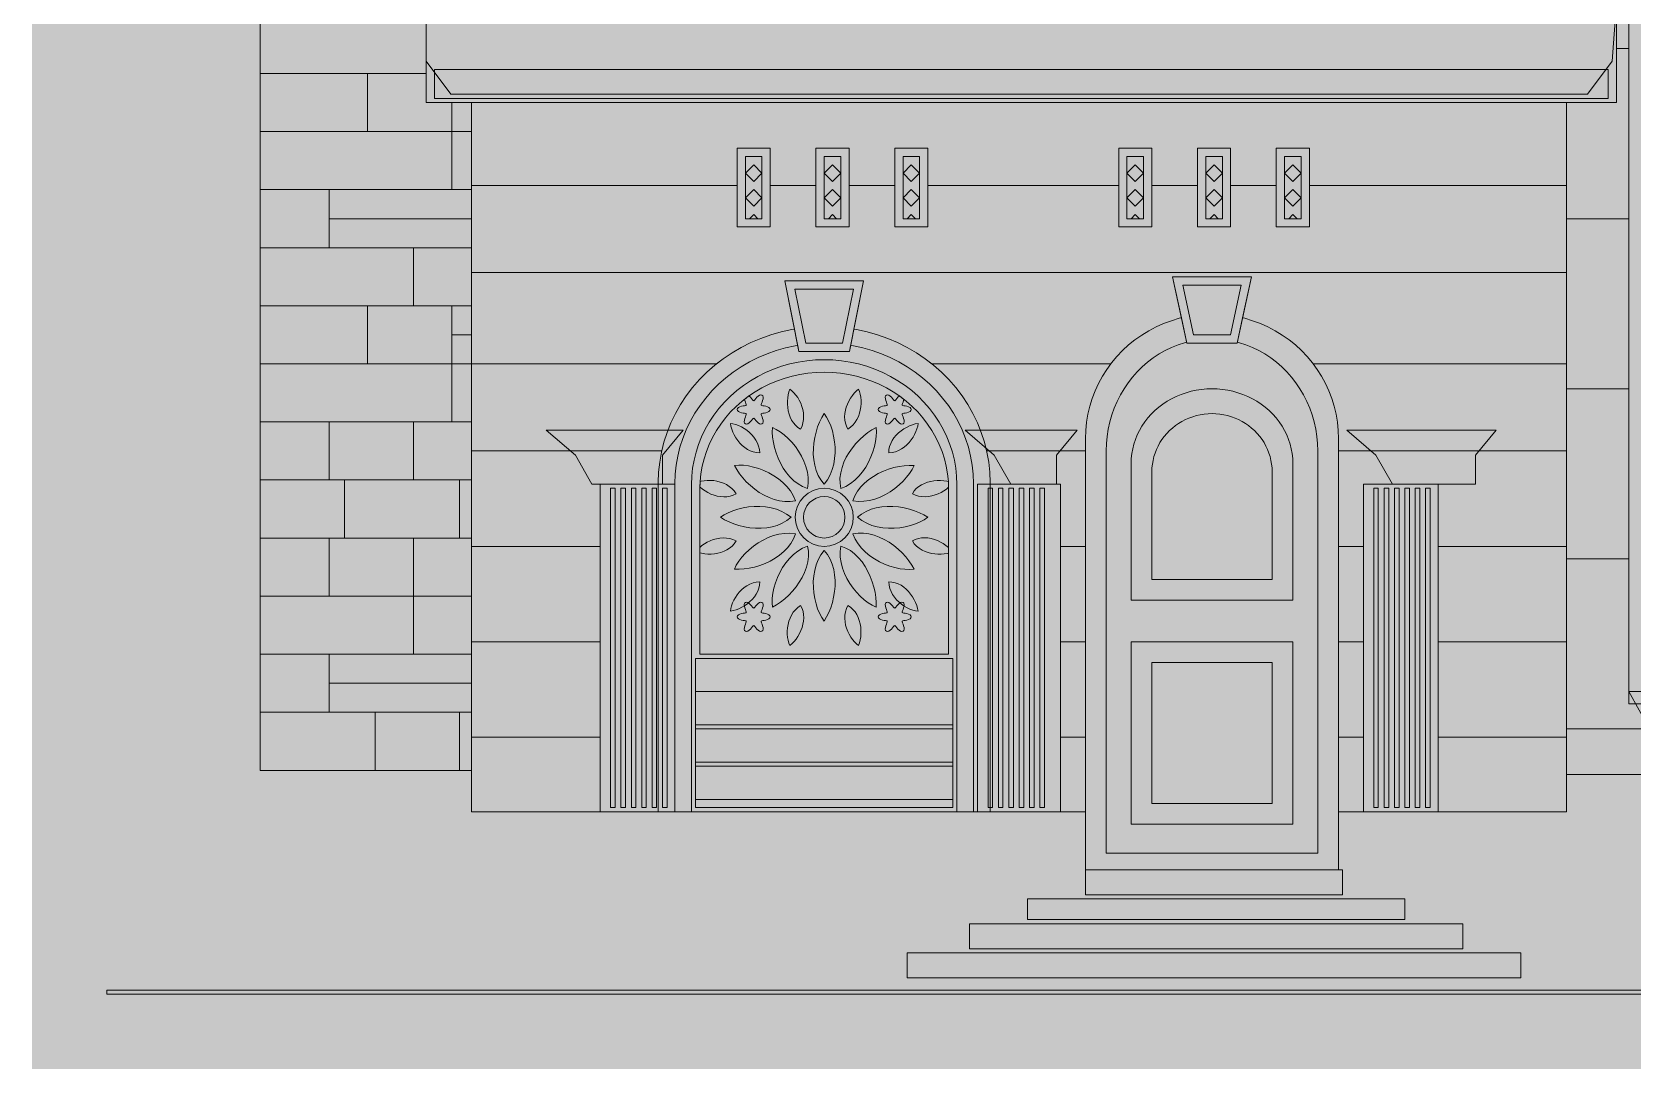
# Model space of a CAD drawing. Extents: x -18 to 1006, y -14 to 799.
# Drawn here: x -18 to 368, y -14 to 236 of the extents above; entities that cross this region are included whole.
import ezdxf

# ---------------------------------------------------------------- set-up
doc = ezdxf.new("R2010")
doc.units = 0
for name, color, linetype, lineweight, true_color in [('00_WHITE_BACKGROUND', 7, 'Continuous', 18, 0xffffff), ('01_STRUCTURE', 7, 'Continuous', 18, 0x000000), ('02_CORNICES', 7, 'Continuous', 18, 0x000000), ('03_FRAMES_DOORS', 7, 'Continuous', 18, 0x000000), ('04_GLAZING_SHUTTERS', 7, 'Continuous', 18, 0x000000), ('05_STONE_JOINTS', 7, 'Continuous', 18, 0x000000), ('06_ORNAMENT', 7, 'Continuous', 18, 0x000000), ('08_STEPS', 7, 'Continuous', 18, 0x000000)]:
    doc.layers.add(name, color=color, linetype=linetype, lineweight=lineweight, true_color=true_color)

msp = doc.modelspace()

# ---------------------------------------------------------------- linework, layer by layer
at = {"layer": '00_WHITE_BACKGROUND', "color": 7, "lineweight": 18, "true_color": 0xffffff}
msp.add_solid([(-18, -14), (1006, -14), (-18, 799), (1006, 799)], dxfattribs=at)
at = {"layer": '01_STRUCTURE', "color": 7, "lineweight": 18, "true_color": 0x000000}
for points in [[(329, 537), (329, 571), (352, 571), (352, 633), (37, 633), (37, 58), (88, 58), (88, 219), (77, 219), (77, 243), (88, 243), (88, 499), (77, 499), (77, 534), (352, 534), (352, 537)], [(133.08564, 129.85916), (133.34221, 132.30778), (133.76859, 134.7354), (134.36297, 137.1316), (135.12279, 139.48612), (136.04482, 141.7889), (137.12509, 144.03005), (138.35898, 146.2), (139.74122, 148.28944), (141.26587, 150.28943), (142.92641, 152.1914), (144.71573, 153.98721), (146.62617, 155.66918), (148.64954, 157.23009), (150.77719, 158.66326), (153, 159.96256), (155.30845, 161.12242), (157.69266, 162.13787), (160.14242, 163.00457), (162.64724, 163.71881), (165.19639, 164.27753), (165.83825, 164.37714), (163.5, 176), (182.5, 176), (180.16175, 164.37714), (180.80361, 164.27753), (183.35276, 163.71881), (185.85758, 163.00457), (188.30734, 162.13787), (190.69155, 161.12242), (193, 159.96256), (195.22281, 158.66326), (197.35046, 157.23009), (199.37383, 155.66918), (201.28427, 153.98721), (203.07359, 152.1914), (204.73413, 150.28943), (206.25878, 148.28944), (207.64102, 146.2), (208.87491, 144.03005), (209.95518, 141.7889), (210.87721, 139.48612), (211.63703, 137.1316), (212.23141, 134.7354), (212.65779, 132.30778), (212.91436, 129.85916), (213, 127.4), (213, 127), (230, 127), (230, 48), (236, 48), (236, 138), (236.0653, 139.96209), (236.26093, 141.91579), (236.58605, 143.85271), (237.03926, 145.76457), (237.61863, 147.64318), (238.32167, 149.4805), (239.14538, 151.26866), (240.08623, 153), (241.14018, 154.66711), (242.30272, 156.26284), (243.56889, 157.78037), (244.93324, 159.2132), (246.38995, 160.55519), (247.93278, 161.8006), (249.55511, 162.94409), (251.25, 163.98076), (253.01019, 164.90618), (254.82816, 165.71639), (256.6961, 166.4079), (258.60602, 166.97777), (259.11719, 167.09501), (257, 177), (276, 177), (273.88281, 167.09501), (274.39398, 166.97777), (276.3039, 166.4079), (278.17184, 165.71639), (279.98981, 164.90618), (281.75, 163.98076), (283.44489, 162.94409), (285.06722, 161.8006), (286.61005, 160.55519), (288.06676, 159.2132), (289.43111, 157.78037), (290.69728, 156.26284), (291.85982, 154.66711), (292.91377, 153), (293.85462, 151.26866), (294.67833, 149.4805), (295.38137, 147.64318), (295.96074, 145.76457), (296.41395, 143.85271), (296.73907, 141.91579), (296.9347, 139.96209), (297, 138), (297, 48), (303, 48), (303, 127), (321, 127), (321, 48), (352, 48), (352, 219), (88, 219), (88, 48), (119, 48), (119, 127), (133, 127), (133, 127.4)], [(160, 189), (152, 189), (152, 208), (160, 208)], [(179, 208), (179, 189), (171, 189), (171, 208)], [(190, 208), (198, 208), (198, 189), (190, 189)], [(244, 189), (244, 208), (252, 208), (252, 189)], [(271, 189), (263, 189), (263, 208), (271, 208)], [(290, 208), (290, 189), (282, 189), (282, 208)]]:
    msp.add_lwpolyline(points, close=True, dxfattribs=at)
for points in [[(593, 429), (352, 429), (352, 243), (364, 243), (364, 219), (352, 219), (352, 57), (580, 57)], [(426, 74), (367, 74), (367, 356), (367.06316, 357.89669), (367.25238, 359.78526), (367.56683, 361.65762), (368.00519, 363.50575)]]:
    msp.add_lwpolyline(points, dxfattribs=at)
at = {"layer": '02_CORNICES', "color": 7, "lineweight": 18, "true_color": 0x000000}
for points in [[(77, 243), (364, 243), (363, 229), (357, 221), (83, 221), (77, 229)], [(362, 227), (362, 220), (79, 220), (79, 227)], [(163.5, 176), (182.5, 176), (179.08, 159), (166.92, 159)], [(165.94242, 174), (168.55772, 161), (177.44228, 161), (180.05758, 174)], [(257, 177), (276, 177), (272.58, 161), (260.42, 161)], [(259.47268, 175), (262.03768, 163), (270.96232, 163), (273.52732, 175)], [(106, 140), (139, 140), (134, 134), (134, 127), (117, 127), (113, 134)], [(207, 140), (234, 140), (229, 134), (229, 127), (218, 127), (214, 134)], [(299, 140), (335, 140), (330, 134), (330, 127), (310, 127), (306, 134)]]:
    msp.add_lwpolyline(points, close=True, dxfattribs=at)
at = {"layer": '03_FRAMES_DOORS', "color": 7, "lineweight": 18, "true_color": 0x000000}
for points in [[(258.60602, 166.97777), (256.6961, 166.4079), (254.82816, 165.71639), (253.01019, 164.90618), (251.25, 163.98076), (249.55511, 162.94409), (247.93278, 161.8006), (246.38995, 160.55519), (244.93324, 159.2132), (243.56889, 157.78037), (242.30272, 156.26284), (241.14018, 154.66711), (240.08623, 153), (239.14538, 151.26866), (238.32167, 149.4805), (237.61863, 147.64318), (237.03926, 145.76457), (236.58605, 143.85271), (236.26093, 141.91579), (236.0653, 139.96209), (236, 138), (236, 34), (297, 34), (297, 138), (296.9347, 139.96209), (296.73907, 141.91579), (296.41395, 143.85271), (295.96074, 145.76457), (295.38137, 147.64318), (294.67833, 149.4805), (293.85462, 151.26866), (292.91377, 153), (291.85982, 154.66711), (290.69728, 156.26284), (289.43111, 157.78037), (288.06676, 159.2132), (286.61005, 160.55519), (285.06722, 161.8006), (283.44489, 162.94409), (281.75, 163.98076), (279.98981, 164.90618), (278.17184, 165.71639), (276.3039, 166.4079), (274.39398, 166.97777), (273.88281, 167.09501), (272.58, 161), (260.42, 161), (259.11719, 167.09501)], [(165.19639, 164.27753), (162.64724, 163.71881), (160.14242, 163.00457), (157.69266, 162.13787), (155.30845, 161.12242), (153, 159.96256), (150.77719, 158.66326), (148.64954, 157.23009), (146.62617, 155.66918), (144.71573, 153.98721), (142.92641, 152.1914), (141.26587, 150.28943), (139.74122, 148.28944), (138.35898, 146.2), (137.12509, 144.03005), (136.04482, 141.7889), (135.12279, 139.48612), (134.36297, 137.1316), (133.76859, 134.7354), (133.34221, 132.30778), (133.08564, 129.85916), (133, 127.4), (133, 48), (213, 48), (213, 127.4), (212.91436, 129.85916), (212.65779, 132.30778), (212.23141, 134.7354), (211.63703, 137.1316), (210.87721, 139.48612), (209.95518, 141.7889), (208.87491, 144.03005), (207.64102, 146.2), (206.25878, 148.28944), (204.73413, 150.28943), (203.07359, 152.1914), (201.28427, 153.98721), (199.37383, 155.66918), (197.35046, 157.23009), (195.22281, 158.66326), (193, 159.96256), (190.69155, 161.12242), (188.30734, 162.13787), (185.85758, 163.00457), (183.35276, 163.71881), (180.80361, 164.27753), (180.16175, 164.37714), (179.08, 159), (166.92, 159), (165.83825, 164.37714)], [(165.97675, 160.34977), (163.68251, 159.84693), (161.42818, 159.20412), (159.2234, 158.42408), (157.07761, 157.51017), (155, 156.4663), (152.99947, 155.29693), (151.08459, 154.00708), (149.26355, 152.60226), (147.54416, 151.08849), (145.93377, 149.47226), (144.43928, 147.76049), (143.06709, 145.9605), (141.82309, 144.08), (140.71258, 142.12705), (139.74034, 140.11001), (138.91052, 138.03751), (138.22667, 135.91844), (137.69173, 133.76186), (137.30798, 131.57701), (137.07708, 129.37324), (137, 127.16), (137, 48), (209, 48), (209, 127.16), (208.92292, 129.37324), (208.69202, 131.57701), (208.30827, 133.76186), (207.77333, 135.91844), (207.08948, 138.03751), (206.25966, 140.11001), (205.28742, 142.12705), (204.17691, 144.08), (202.93291, 145.9605), (201.56072, 147.76049), (200.06623, 149.47226), (198.45584, 151.08849), (196.73645, 152.60226), (194.91541, 154.00708), (193.00053, 155.29693), (191, 156.4663), (188.92239, 157.51017), (186.7766, 158.42408), (184.57182, 159.20412), (182.31749, 159.84693), (180.02325, 160.34977), (179.37188, 160.45086), (179.08, 159), (166.92, 159), (166.62812, 160.45086)], [(259.90011, 161.08), (258.30329, 160.56711), (256.74157, 159.94475), (255.22164, 159.21556), (253.75, 158.38269), (252.33296, 157.44968), (250.97658, 156.42054), (249.68668, 155.29967), (248.46878, 154.09188), (247.32808, 152.80234), (246.26949, 151.43656), (245.29752, 150.0004), (244.41635, 148.5), (243.62975, 146.94179), (242.94107, 145.33245), (242.35328, 143.67887), (241.86889, 141.98811), (241.48998, 140.26744), (241.21816, 138.52421), (241.0546, 136.76588), (241, 135), (241, 38), (292, 38), (292, 135), (291.9454, 136.76588), (291.78184, 138.52421), (291.51002, 140.26744), (291.13111, 141.98811), (290.64672, 143.67887), (290.05893, 145.33245), (289.37025, 146.94179), (288.58365, 148.5), (287.70248, 150.0004), (286.73051, 151.43656), (285.67192, 152.80234), (284.53122, 154.09188), (283.31332, 155.29967), (282.02342, 156.42054), (280.66704, 157.44968), (279.25, 158.38269), (277.77836, 159.21556), (276.25843, 159.94475), (274.69671, 160.56711), (273.09989, 161.08), (272.6223, 161.1979), (272.58, 161), (260.42, 161), (260.3777, 161.1979)], [(141, 48), (141, 126.92), (141.06851, 128.88733), (141.27376, 130.84623), (141.61487, 132.78832), (142.09037, 134.70528), (142.69824, 136.5889), (143.43585, 138.43112), (144.30007, 140.22404), (145.28719, 141.96), (146.39297, 143.63155), (147.61269, 145.23154), (148.94113, 146.75312), (150.37258, 148.18977), (151.90093, 149.53534), (153.51963, 150.78407), (155.22175, 151.93061), (157, 152.97004), (158.84676, 153.89793), (160.75413, 154.7103), (162.71394, 155.40366), (164.71779, 155.97505), (166.75711, 156.42202), (168.82316, 156.74266), (170.9071, 156.9356), (173, 157), (175.0929, 156.9356), (177.17684, 156.74266), (179.24289, 156.42202), (181.28221, 155.97505), (183.28606, 155.40366), (185.24587, 154.7103), (187.15324, 153.89793), (189, 152.97004), (190.77825, 151.93061), (192.48037, 150.78407), (194.09907, 149.53534), (195.62742, 148.18977), (197.05887, 146.75312), (198.38731, 145.23154), (199.60703, 143.63155), (200.71281, 141.96), (201.69993, 140.22404), (202.56415, 138.43112), (203.30176, 136.5889), (203.90963, 134.70528), (204.38513, 132.78832), (204.72624, 130.84623), (204.93149, 128.88733), (205, 126.92), (205, 48)], [(247, 99), (247, 132), (247.04175, 133.17726), (247.16683, 134.34947), (247.37469, 135.51163), (247.66445, 136.65874), (248.03486, 137.78591), (248.48435, 138.8883), (249.01098, 139.9612), (249.6125, 141), (250.28634, 142.00026), (251.02961, 142.95771), (251.83912, 143.86822), (252.71142, 144.72792), (253.64276, 145.53312), (254.62915, 146.28036), (255.66638, 146.96645), (256.75, 147.58846), (257.87537, 148.14371), (259.03767, 148.62983), (260.23193, 149.04474), (261.45303, 149.38666), (262.69574, 149.65414), (263.95474, 149.84601), (265.22464, 149.96146), (266.5, 150), (267.77536, 149.96146), (269.04526, 149.84601), (270.30426, 149.65414), (271.54697, 149.38666), (272.76807, 149.04474), (273.96233, 148.62983), (275.12463, 148.14371), (276.25, 147.58846), (277.33362, 146.96645), (278.37085, 146.28036), (279.35724, 145.53312), (280.28858, 144.72792), (281.16088, 143.86822), (281.97039, 142.95771), (282.71366, 142.00026), (283.3875, 141), (283.98902, 139.9612), (284.51565, 138.8883), (284.96514, 137.78591), (285.33555, 136.65874), (285.62531, 135.51163), (285.83317, 134.34947), (285.95825, 133.17726), (286, 132), (286, 99)], [(252, 104), (252, 130), (252.03105, 130.91564), (252.12405, 131.82737), (252.27861, 132.73126), (252.49408, 133.62347), (252.76951, 134.50015), (253.10375, 135.35757), (253.49535, 136.19204), (253.94263, 137), (254.44369, 137.77798), (254.99638, 138.52266), (255.59832, 139.23084), (256.24695, 139.89949), (256.93949, 140.52576), (257.67296, 141.10695), (258.44423, 141.64057), (259.25, 142.12436), (260.08681, 142.55622), (260.95109, 142.93431), (261.83913, 143.25702), (262.74712, 143.52296), (263.67119, 143.73099), (264.60737, 143.88023), (265.55165, 143.97002), (266.5, 144), (267.44835, 143.97002), (268.39263, 143.88023), (269.32881, 143.73099), (270.25288, 143.52296), (271.16087, 143.25702), (272.04891, 142.93431), (272.91319, 142.55622), (273.75, 142.12436), (274.55577, 141.64057), (275.32704, 141.10695), (276.06051, 140.52576), (276.75305, 139.89949), (277.40168, 139.23084), (278.00362, 138.52266), (278.55631, 137.77798), (279.05737, 137), (279.50465, 136.19204), (279.89625, 135.35757), (280.23049, 134.50015), (280.50592, 133.62347), (280.72139, 132.73126), (280.87595, 131.82737), (280.96895, 130.91564), (281, 130), (281, 104)], [(137, 127), (137, 48), (119, 48), (119, 127)], [(122.6, 126), (122.6, 49), (121.5, 49), (121.5, 126)], [(125.1, 126), (125.1, 49), (124, 49), (124, 126)], [(127.6, 126), (127.6, 49), (126.5, 49), (126.5, 126)], [(130.1, 126), (130.1, 49), (129, 49), (129, 126)], [(132.6, 126), (132.6, 49), (131.5, 49), (131.5, 126)], [(135.1, 126), (135.1, 49), (134, 49), (134, 126)], [(230, 127), (230, 48), (210, 48), (210, 127)], [(213.6, 126), (213.6, 49), (212.5, 49), (212.5, 126)], [(216.1, 126), (216.1, 49), (215, 49), (215, 126)], [(218.6, 126), (218.6, 49), (217.5, 49), (217.5, 126)], [(221.1, 126), (221.1, 49), (220, 49), (220, 126)], [(223.6, 126), (223.6, 49), (222.5, 49), (222.5, 126)], [(226.1, 126), (226.1, 49), (225, 49), (225, 126)], [(321, 127), (321, 48), (303, 48), (303, 127)], [(306.6, 126), (306.6, 49), (305.5, 49), (305.5, 126)], [(309.1, 126), (309.1, 49), (308, 49), (308, 126)], [(311.6, 126), (311.6, 49), (310.5, 49), (310.5, 126)], [(314.1, 126), (314.1, 49), (313, 49), (313, 126)], [(316.6, 126), (316.6, 49), (315.5, 49), (315.5, 126)], [(319.1, 126), (319.1, 49), (318, 49), (318, 126)], [(286, 89), (286, 45), (247, 45), (247, 89)], [(281, 84), (281, 50), (252, 50), (252, 84)], [(367, 77), (426, 77), (421, 68), (372, 68)]]:
    msp.add_lwpolyline(points, close=True, dxfattribs=at)
at = {"layer": '04_GLAZING_SHUTTERS', "color": 7, "lineweight": 18, "true_color": 0x000000}
for points in [[(158, 206), (158, 191), (154, 191), (154, 206)], [(177, 206), (177, 191), (173, 191), (173, 206)], [(196, 206), (196, 191), (192, 191), (192, 206)], [(250, 206), (250, 191), (246, 191), (246, 206)], [(269, 206), (269, 191), (265, 191), (265, 206)], [(288, 206), (288, 191), (284, 191), (284, 206)], [(143, 86), (143, 125.8), (143.06423, 127.64437), (143.25665, 129.48084), (143.57644, 131.30155), (144.02223, 133.0987), (144.5921, 134.86459), (145.28361, 136.59167), (146.09382, 138.27254), (147.01924, 139.9), (148.05591, 141.46708), (149.1994, 142.96707), (150.44481, 144.39355), (151.7868, 145.74041), (153.21963, 147.00188), (154.73716, 148.17256), (156.33289, 149.24744), (158, 150.22192), (159.73134, 151.09181), (161.5195, 151.8534), (163.35682, 152.50343), (165.23543, 153.03911), (167.14729, 153.45814), (169.08421, 153.75875), (171.03791, 153.93962), (173, 154), (174.96209, 153.93962), (176.91579, 153.75875), (178.85271, 153.45814), (180.76457, 153.03911), (182.64318, 152.50343), (184.4805, 151.8534), (186.26866, 151.09181), (188, 150.22192), (189.66711, 149.24744), (191.26284, 148.17256), (192.78037, 147.00188), (194.2132, 145.74041), (195.55519, 144.39355), (196.8006, 142.96707), (197.94409, 141.46708), (198.98076, 139.9), (199.90618, 138.27254), (200.71639, 136.59167), (201.4079, 134.86459), (201.97777, 133.0987), (202.42356, 131.30155), (202.74335, 129.48084), (202.93577, 127.64437), (203, 125.8), (203, 86)], [(204, 85), (204, 49), (142, 49), (142, 85)], [(204, 85), (204, 77), (142, 77), (142, 85)], [(204, 77), (204, 69), (142, 69), (142, 77)], [(204, 68), (204, 60), (142, 60), (142, 68)], [(204, 59), (204, 51), (142, 51), (142, 59)]]:
    msp.add_lwpolyline(points, close=True, dxfattribs=at)
at = {"layer": '05_STONE_JOINTS', "color": 7, "lineweight": 18, "true_color": 0x000000}
for points in [[(367, 273), (352, 273), (352, 243), (364, 243), (364, 232), (367, 232)], [(37, 240), (37, 226), (77, 226), (77, 240)], [(367, 191), (367, 232), (364, 232), (364, 219), (352, 219), (352, 191)], [(62.9, 212), (62.9, 226), (37, 226), (37, 212)], [(62.9, 212), (83.25, 212), (83.25, 219), (77, 219), (77, 226), (62.9, 226)], [(88, 212), (88, 219), (83.25, 219), (83.25, 212)], [(171, 208), (179, 208), (179, 199), (190, 199), (190, 208), (198, 208), (198, 199), (244, 199), (244, 208), (252, 208), (252, 199), (263, 199), (263, 208), (271, 208), (271, 199), (282, 199), (282, 208), (290, 208), (290, 199), (352, 199), (352, 219), (88, 219), (88, 199), (152, 199), (152, 208), (160, 208), (160, 199), (171, 199)], [(83.25, 198), (83.25, 212), (37, 212), (37, 198)], [(83.25, 198), (88, 198), (88, 212), (83.25, 212)], [(53.65, 184), (53.65, 198), (37, 198), (37, 184)], [(53.65, 191), (88, 191), (88, 198), (53.65, 198)], [(88, 178), (352, 178), (352, 199), (290, 199), (290, 189), (282, 189), (282, 199), (271, 199), (271, 189), (263, 189), (263, 199), (252, 199), (252, 189), (244, 189), (244, 199), (198, 199), (198, 189), (190, 189), (190, 199), (179, 199), (179, 189), (171, 189), (171, 199), (160, 199), (160, 189), (152, 189), (152, 199), (88, 199)], [(53.65, 184), (88, 184), (88, 191), (53.65, 191)], [(352, 150), (367, 150), (367, 191), (352, 191)], [(74, 170), (74, 184), (37, 184), (37, 170)], [(74, 170), (88, 170), (88, 184), (74, 184)], [(148.64954, 157.23009), (150.77719, 158.66326), (153, 159.96256), (155.30845, 161.12242), (157.69266, 162.13787), (160.14242, 163.00457), (162.64724, 163.71881), (165.19639, 164.27753), (165.83825, 164.37714), (163.5, 176), (182.5, 176), (180.16175, 164.37714), (180.80361, 164.27753), (183.35276, 163.71881), (185.85758, 163.00457), (188.30734, 162.13787), (190.69155, 161.12242), (193, 159.96256), (195.22281, 158.66326), (197.35046, 157.23009), (198.94499, 156), (242.11123, 156), (242.30272, 156.26284), (243.56889, 157.78037), (244.93324, 159.2132), (246.38995, 160.55519), (247.93278, 161.8006), (249.55511, 162.94409), (251.25, 163.98076), (253.01019, 164.90618), (254.82816, 165.71639), (256.6961, 166.4079), (258.60602, 166.97777), (259.11719, 167.09501), (257, 177), (276, 177), (273.88281, 167.09501), (274.39398, 166.97777), (276.3039, 166.4079), (278.17184, 165.71639), (279.98981, 164.90618), (281.75, 163.98076), (283.44489, 162.94409), (285.06722, 161.8006), (286.61005, 160.55519), (288.06676, 159.2132), (289.43111, 157.78037), (290.69728, 156.26284), (290.88877, 156), (352, 156), (352, 178), (88, 178), (88, 156), (147.05501, 156)], [(62.9, 156), (62.9, 170), (37, 170), (37, 156)], [(62.9, 170), (62.9, 156), (83.25, 156), (83.25, 170)], [(83.25, 163), (88, 163), (88, 170), (83.25, 170)], [(83.25, 156), (88, 156), (88, 163), (83.25, 163)], [(83.25, 142), (83.25, 156), (37, 156), (37, 142)], [(83.25, 142), (88, 142), (88, 156), (83.25, 156)], [(88, 156), (88, 135), (133.83422, 135), (134.36297, 137.1316), (135.12279, 139.48612), (136.04482, 141.7889), (137.12509, 144.03005), (138.35898, 146.2), (139.74122, 148.28944), (141.26587, 150.28943), (142.92641, 152.1914), (144.71573, 153.98721), (146.62617, 155.66918), (147.05501, 156)], [(199.37383, 155.66918), (201.28427, 153.98721), (203.07359, 152.1914), (204.73413, 150.28943), (206.25878, 148.28944), (207.64102, 146.2), (208.87491, 144.03005), (209.95518, 141.7889), (210.87721, 139.48612), (211.63703, 137.1316), (212.16578, 135), (236, 135), (236, 138), (236.0653, 139.96209), (236.26093, 141.91579), (236.58605, 143.85271), (237.03926, 145.76457), (237.61863, 147.64318), (238.32167, 149.4805), (239.14538, 151.26866), (240.08623, 153), (241.14018, 154.66711), (242.11123, 156), (198.94499, 156)], [(352, 135), (352, 156), (290.88877, 156), (291.85982, 154.66711), (292.91377, 153), (293.85462, 151.26866), (294.67833, 149.4805), (295.38137, 147.64318), (295.96074, 145.76457), (296.41395, 143.85271), (296.73907, 141.91579), (296.9347, 139.96209), (297, 138), (297, 135)], [(352, 109), (367, 109), (367, 150), (352, 150)], [(53.65, 128), (53.65, 142), (37, 142), (37, 128)], [(53.65, 142), (53.65, 128), (74, 128), (74, 142)], [(74, 128), (88, 128), (88, 142), (74, 142)], [(88, 112), (119, 112), (119, 127), (133, 127), (133, 127.4), (133.08564, 129.85916), (133.34221, 132.30778), (133.76859, 134.7354), (133.83422, 135), (88, 135)], [(212.91436, 129.85916), (213, 127.4), (213, 127), (230, 127), (230, 112), (236, 112), (236, 135), (212.16578, 135), (212.23141, 134.7354), (212.65779, 132.30778)], [(303, 112), (303, 127), (321, 127), (321, 112), (352, 112), (352, 135), (297, 135), (297, 112)], [(57.35, 114), (57.35, 128), (37, 128), (37, 114)], [(57.35, 128), (57.35, 114), (85.1, 114), (85.1, 128)], [(85.1, 114), (88, 114), (88, 128), (85.1, 128)], [(53.65, 100), (53.65, 114), (37, 114), (37, 100)], [(53.65, 114), (53.65, 100), (74, 100), (74, 114)], [(74, 100), (88, 100), (88, 114), (74, 114)], [(88, 89), (119, 89), (119, 112), (88, 112)], [(230, 89), (236, 89), (236, 112), (230, 112)], [(303, 89), (303, 112), (297, 112), (297, 89)], [(352, 112), (321, 112), (321, 89), (352, 89)], [(524, 74), (524, 109), (515, 109), (515, 74), (435, 74), (435, 109), (426, 109), (426, 74), (367, 74), (367, 109), (352, 109), (352, 68), (580, 68), (580, 74)], [(74, 86), (74, 100), (37, 100), (37, 86)], [(74, 86), (88, 86), (88, 100), (74, 100)], [(88, 66), (119, 66), (119, 89), (88, 89)], [(230, 66), (236, 66), (236, 89), (230, 89)], [(303, 66), (303, 89), (297, 89), (297, 66)], [(352, 89), (321, 89), (321, 66), (352, 66)], [(53.65, 72), (53.65, 86), (37, 86), (37, 72)], [(53.65, 79), (88, 79), (88, 86), (53.65, 86)], [(53.65, 72), (88, 72), (88, 79), (53.65, 79)], [(64.75, 72), (37, 72), (37, 58), (64.75, 58)], [(85.1, 72), (64.75, 72), (64.75, 58), (85.1, 58)], [(85.1, 72), (85.1, 58), (88, 58), (88, 72)], [(88, 48), (119, 48), (119, 66), (88, 66)], [(230, 48), (236, 48), (236, 66), (230, 66)], [(303, 48), (303, 66), (297, 66), (297, 48)], [(352, 66), (321, 66), (321, 48), (352, 48)], [(352, 57), (580, 57), (580, 68), (352, 68)]]:
    msp.add_lwpolyline(points, close=True, dxfattribs=at)
at = {"layer": '06_ORNAMENT', "color": 7, "lineweight": 18, "true_color": 0x000000}
for points in [[(156, 204), (154, 202), (156, 200), (158, 202)], [(175, 204), (173, 202), (175, 200), (177, 202)], [(194, 204), (192, 202), (194, 200), (196, 202)], [(248, 204), (246, 202), (248, 200), (250, 202)], [(267, 204), (265, 202), (267, 200), (269, 202)], [(286, 204), (284, 202), (286, 200), (288, 202)], [(156, 198), (154, 196), (156, 194), (158, 196)], [(175, 198), (173, 196), (175, 194), (177, 196)], [(194, 198), (192, 196), (194, 194), (196, 196)], [(248, 198), (246, 196), (248, 194), (250, 196)], [(267, 198), (265, 196), (267, 194), (269, 196)], [(286, 198), (284, 196), (286, 194), (288, 196)], [(156, 192), (155, 191), (157, 191)], [(175, 192), (174, 191), (176, 191)], [(194, 192), (193, 191), (195, 191)], [(248, 192), (247, 191), (249, 191)], [(267, 192), (266, 191), (268, 191)], [(286, 192), (285, 191), (287, 191)], [(153.8504, 147.1496), (153.99061, 146.76218), (154.12675, 146.43739), (154.20978, 146.19618), (154.19867, 146.04), (154.06897, 145.95228), (153.81856, 145.90358), (153.46921, 145.85909), (153.06359, 145.78681), (152.6581, 145.66475), (152.31299, 145.4854), (152.08148, 145.25683), (152, 145), (152.08148, 144.74317), (152.31299, 144.5146), (152.6581, 144.33525), (153.06359, 144.21319), (153.46921, 144.14091), (153.81856, 144.09642), (154.06897, 144.04772), (154.19867, 143.96), (154.20978, 143.80382), (154.12675, 143.56261), (153.99061, 143.23782), (153.8504, 142.8504), (153.75336, 142.4382), (153.73612, 142.04966), (153.81832, 141.73488), (154, 141.5359), (154.26317, 141.47805), (154.57687, 141.56426), (154.90473, 141.77345), (155.21319, 142.06359), (155.4786, 142.37873), (155.6918, 142.65902), (155.85918, 142.85153), (156, 142.92), (156.14082, 142.85153), (156.3082, 142.65902), (156.5214, 142.37873), (156.78681, 142.06359), (157.09527, 141.77345), (157.42313, 141.56426), (157.73683, 141.47805), (158, 141.5359), (158.18168, 141.73488), (158.26388, 142.04966), (158.24664, 142.4382), (158.1496, 142.8504), (158.00939, 143.23782), (157.87325, 143.56261), (157.79022, 143.80382), (157.80133, 143.96), (157.93103, 144.04772), (158.18144, 144.09642), (158.53079, 144.14091), (158.93641, 144.21319), (159.3419, 144.33525), (159.68701, 144.5146), (159.91852, 144.74317), (160, 145), (159.91852, 145.25683), (159.68701, 145.4854), (159.3419, 145.66475), (158.93641, 145.78681), (158.53079, 145.85909), (158.18144, 145.90358), (157.93103, 145.95228), (157.80133, 146.04), (157.79022, 146.19618), (157.87325, 146.43739), (158.00939, 146.76218), (158.1496, 147.1496), (158.24664, 147.5618), (158.26388, 147.95034), (158.18168, 148.26512), (158, 148.4641), (157.73683, 148.52195), (157.42313, 148.43574), (157.09527, 148.22655), (156.78681, 147.93641), (156.5214, 147.62127), (156.3082, 147.34098), (156.14082, 147.14847), (156, 147.08), (155.85918, 147.14847), (155.6918, 147.34098), (155.4786, 147.62127), (155.21319, 147.93641), (154.90473, 148.22655), (154.85983, 148.2552), (154.73716, 148.17256), (153.78288, 147.4364)], [(167.65026, 140.99676), (167.88129, 141.77121), (168.00702, 142.56453), (168.03542, 143.36753), (167.97445, 144.17104), (167.83208, 144.96587), (167.61625, 145.74282), (167.33494, 146.49272), (166.99611, 147.20639), (166.60772, 147.87462), (166.17773, 148.48825), (165.7141, 149.03809), (165.2248, 149.51494), (164.71779, 149.90963), (164.49113, 149.25802), (164.31789, 148.55531), (164.20055, 147.8128), (164.14158, 147.04178), (164.14344, 146.25356), (164.20862, 145.45944), (164.33958, 144.67073), (164.5388, 143.89872), (164.80875, 143.15471), (165.1519, 142.45002), (165.57073, 141.79593), (166.0677, 141.20376), (166.6453, 140.68481), (167.30598, 140.25037)], [(179.36537, 140.72462), (179.95267, 141.2798), (180.45822, 141.90397), (180.88432, 142.58519), (181.23327, 143.31154), (181.50738, 144.07106), (181.70895, 144.85184), (181.84028, 145.64193), (181.90367, 146.42939), (181.90143, 147.2023), (181.83587, 147.94871), (181.70927, 148.65669), (181.52395, 149.31431), (181.28221, 149.90963), (180.76011, 149.45865), (180.25873, 148.93671), (179.78585, 148.35234), (179.34927, 147.71411), (178.95678, 147.03056), (178.61616, 146.31024), (178.33522, 145.56171), (178.12174, 144.79352), (177.98353, 144.01422), (177.92836, 143.23236), (177.96403, 142.45649), (178.09833, 141.69517), (178.33907, 140.95695), (178.69402, 140.25037)], [(191.09527, 148.22655), (190.78681, 147.93641), (190.5214, 147.62127), (190.3082, 147.34098), (190.14082, 147.14847), (190, 147.08), (189.85918, 147.14847), (189.6918, 147.34098), (189.4786, 147.62127), (189.21319, 147.93641), (188.90473, 148.22655), (188.57687, 148.43574), (188.26317, 148.52195), (188, 148.4641), (187.81832, 148.26512), (187.73612, 147.95034), (187.75336, 147.5618), (187.8504, 147.1496), (187.99061, 146.76218), (188.12675, 146.43739), (188.20978, 146.19618), (188.19867, 146.04), (188.06897, 145.95228), (187.81856, 145.90358), (187.46921, 145.85909), (187.06359, 145.78681), (186.6581, 145.66475), (186.31299, 145.4854), (186.08148, 145.25683), (186, 145), (186.08148, 144.74317), (186.31299, 144.5146), (186.6581, 144.33525), (187.06359, 144.21319), (187.46921, 144.14091), (187.81856, 144.09642), (188.06897, 144.04772), (188.19867, 143.96), (188.20978, 143.80382), (188.12675, 143.56261), (187.99061, 143.23782), (187.8504, 142.8504), (187.75336, 142.4382), (187.73612, 142.04966), (187.81832, 141.73488), (188, 141.5359), (188.26317, 141.47805), (188.57687, 141.56426), (188.90473, 141.77345), (189.21319, 142.06359), (189.4786, 142.37873), (189.6918, 142.65902), (189.85918, 142.85153), (190, 142.92), (190.14082, 142.85153), (190.3082, 142.65902), (190.5214, 142.37873), (190.78681, 142.06359), (191.09527, 141.77345), (191.42313, 141.56426), (191.73683, 141.47805), (192, 141.5359), (192.18168, 141.73488), (192.26388, 142.04966), (192.24664, 142.4382), (192.1496, 142.8504), (192.00939, 143.23782), (191.87325, 143.56261), (191.79022, 143.80382), (191.80133, 143.96), (191.93103, 144.04772), (192.18144, 144.09642), (192.53079, 144.14091), (192.93641, 144.21319), (193.3419, 144.33525), (193.68701, 144.5146), (193.91852, 144.74317), (194, 145), (193.91852, 145.25683), (193.68701, 145.4854), (193.3419, 145.66475), (192.93641, 145.78681), (192.53079, 145.85909), (192.18144, 145.90358), (191.93103, 145.95228), (191.80133, 146.04), (191.79022, 146.19618), (191.87325, 146.43739), (192.00939, 146.76218), (192.1496, 147.1496), (192.21712, 147.4364), (191.26284, 148.17256), (191.14017, 148.2552)], [(173.79833, 128.07415), (174.44157, 129.2442), (174.93779, 130.49157), (175.29504, 131.79767), (175.52141, 133.14391), (175.62496, 134.51172), (175.61375, 135.8825), (175.49586, 137.23767), (175.27935, 138.55864), (174.9723, 139.82682), (174.58277, 141.02364), (174.11883, 142.1305), (173.58855, 143.12881), (173, 144), (172.41145, 143.02975), (171.88117, 141.95207), (171.41723, 140.78444), (171.0277, 139.54431), (170.72065, 138.24918), (170.50414, 136.9165), (170.38625, 135.56375), (170.37504, 134.2084), (170.47859, 132.86791), (170.70496, 131.55977), (171.06221, 130.30143), (171.55843, 129.11038), (172.20167, 128.00408), (173, 127)], [(157.36861, 135.37488), (157.18146, 136.16109), (156.89369, 136.91099), (156.51678, 137.62062), (156.06223, 138.28599), (155.54151, 138.90314), (154.96613, 139.46809), (154.34755, 139.97687), (153.69729, 140.4255), (153.02681, 140.81002), (152.34761, 141.12644), (151.67119, 141.3708), (151.00901, 141.53911), (150.37258, 141.62742), (150.50209, 140.94978), (150.70342, 140.2546), (150.97305, 139.55289), (151.30749, 138.85568), (151.70321, 138.174), (152.15672, 137.51886), (152.66449, 136.90129), (153.22303, 136.33232), (153.82881, 135.82297), (154.47834, 135.38426), (155.16809, 135.02722), (155.89457, 134.76287), (156.65426, 134.60224), (157.44365, 134.55635)], [(169.1543, 127.25761), (169.12634, 128.59252), (168.93239, 129.92088), (168.58873, 131.23063), (168.11165, 132.50969), (167.51742, 133.74602), (166.82232, 134.92755), (166.04264, 136.04221), (165.19466, 137.07795), (164.29465, 138.02271), (163.3589, 138.86442), (162.40369, 139.59101), (161.4453, 140.19044), (160.5, 140.65064), (160.47542, 139.5161), (160.55503, 138.31766), (160.73706, 137.07449), (161.01978, 135.80575), (161.40143, 134.5306), (161.88027, 133.26822), (162.45455, 132.03775), (163.12252, 130.85838), (163.88244, 129.74926), (164.73255, 128.72956), (165.67111, 127.81843), (166.69637, 127.03506), (167.80658, 126.39859), (169, 125.9282)], [(178.22845, 126.45927), (179.37054, 127.15095), (180.42396, 127.9831), (181.3864, 128.93558), (182.25556, 129.98828), (183.02914, 131.12107), (183.70482, 132.3138), (184.28031, 133.54635), (184.7533, 134.7986), (185.12148, 136.05041), (185.38254, 137.28164), (185.53419, 138.47218), (185.57411, 139.60189), (185.5, 140.65064), (184.50517, 140.10465), (183.5071, 139.43649), (182.5215, 138.65726), (181.56409, 137.77805), (180.65061, 136.80996), (179.79677, 135.76408), (179.0183, 134.6515), (178.33092, 133.48334), (177.75035, 132.27067), (177.29232, 131.0246), (176.97254, 129.75622), (176.80675, 128.47663), (176.81066, 127.19693), (177, 125.9282)], [(189.37488, 134.63139), (190.16109, 134.81854), (190.91099, 135.10631), (191.62062, 135.48322), (192.28599, 135.93777), (192.90314, 136.45849), (193.46809, 137.03387), (193.97687, 137.65245), (194.4255, 138.30271), (194.81002, 138.97319), (195.12644, 139.65239), (195.3708, 140.32881), (195.53911, 140.99099), (195.62742, 141.62742), (194.94978, 141.49791), (194.2546, 141.29658), (193.55289, 141.02695), (192.85568, 140.69251), (192.174, 140.29679), (191.51886, 139.84328), (190.90129, 139.33551), (190.33232, 138.77697), (189.82297, 138.17119), (189.38426, 137.52166), (189.02722, 136.83191), (188.76287, 136.10543), (188.60224, 135.34574), (188.55635, 134.55635)], [(165.54073, 124.22845), (164.84905, 125.37054), (164.0169, 126.42396), (163.06442, 127.3864), (162.01172, 128.25556), (160.87893, 129.02914), (159.6862, 129.70482), (158.45365, 130.28031), (157.2014, 130.7533), (155.94959, 131.12148), (154.71836, 131.38254), (153.52782, 131.53419), (152.39811, 131.57411), (151.34936, 131.5), (151.89535, 130.50517), (152.56351, 129.5071), (153.34274, 128.5215), (154.22195, 127.56409), (155.19004, 126.65061), (156.23592, 125.79677), (157.3485, 125.0183), (158.51666, 124.33092), (159.72933, 123.75035), (160.9754, 123.29232), (162.24378, 122.97254), (163.52337, 122.80675), (164.80307, 122.81066), (166.0718, 123)], [(181.25761, 122.8457), (182.59252, 122.87366), (183.92088, 123.06761), (185.23063, 123.41127), (186.50969, 123.88835), (187.74602, 124.48258), (188.92755, 125.17768), (190.04221, 125.95736), (191.07795, 126.80534), (192.02271, 127.70535), (192.86442, 128.6411), (193.59101, 129.59631), (194.19044, 130.5547), (194.65064, 131.5), (193.5161, 131.52458), (192.31766, 131.44497), (191.07449, 131.26294), (189.80575, 130.98022), (188.5306, 130.59857), (187.26822, 130.11973), (186.03775, 129.54545), (184.85838, 128.87748), (183.74926, 128.11756), (182.72956, 127.26745), (181.81843, 126.32889), (181.03506, 125.30363), (180.39859, 124.19342), (179.9282, 123)], [(151.27538, 125.36537), (150.7202, 125.95267), (150.09603, 126.45822), (149.41481, 126.88432), (148.68846, 127.23327), (147.92894, 127.50738), (147.14816, 127.70895), (146.35807, 127.84028), (145.57061, 127.90367), (144.7977, 127.90143), (144.05129, 127.83587), (143.34331, 127.70927), (143.06375, 127.63049), (143.01751, 126.30271), (143.06329, 126.25873), (143.64766, 125.78585), (144.28589, 125.34927), (144.96944, 124.95678), (145.68976, 124.61616), (146.43829, 124.33522), (147.20648, 124.12174), (147.98578, 123.98353), (148.76764, 123.92836), (149.54351, 123.96403), (150.30483, 124.09833), (151.04305, 124.33907), (151.74963, 124.69402)], [(194.99676, 124.34974), (195.77121, 124.11871), (196.56453, 123.99298), (197.36753, 123.96458), (198.17104, 124.02555), (198.96587, 124.16792), (199.74282, 124.38375), (200.49272, 124.66506), (201.20639, 125.00389), (201.87462, 125.39228), (202.48825, 125.82227), (202.98465, 126.24084), (202.93774, 127.58783), (202.55531, 127.68211), (201.8128, 127.79945), (201.04178, 127.85842), (200.25356, 127.85656), (199.45944, 127.79138), (198.67073, 127.66042), (197.89872, 127.4612), (197.15471, 127.19125), (196.45002, 126.8481), (195.79593, 126.42927), (195.20376, 125.9323), (194.68481, 125.3547), (194.25037, 124.69402)], [(179.8655, 120.36563), (179.46716, 121.67878), (178.82029, 122.88899), (177.94975, 123.94975), (176.88899, 124.82029), (175.67878, 125.46716), (174.36563, 125.8655), (173, 126), (171.63437, 125.8655), (170.32122, 125.46716), (169.11101, 124.82029), (168.05025, 123.94975), (167.17971, 122.88899), (166.53284, 121.67878), (166.1345, 120.36563), (166, 119), (166.1345, 117.63437), (166.53284, 116.32122), (167.17971, 115.11101), (168.05025, 114.05025), (169.11101, 113.17971), (170.32122, 112.53284), (171.63437, 112.1345), (173, 112), (174.36563, 112.1345), (175.67878, 112.53284), (176.88899, 113.17971), (177.94975, 114.05025), (178.82029, 115.11101), (179.46716, 116.32122), (179.8655, 117.63437), (180, 119)], [(177.90393, 119.97545), (177.6194, 120.91342), (177.15735, 121.77785), (176.53553, 122.53553), (175.77785, 123.15735), (174.91342, 123.6194), (173.97545, 123.90393), (173, 124), (172.02455, 123.90393), (171.08658, 123.6194), (170.22215, 123.15735), (169.46447, 122.53553), (168.84265, 121.77785), (168.3806, 120.91342), (168.09607, 119.97545), (168, 119), (168.09607, 118.02455), (168.3806, 117.08658), (168.84265, 116.22215), (169.46447, 115.46447), (170.22215, 114.84265), (171.08658, 114.3806), (172.02455, 114.09607), (173, 114), (173.97545, 114.09607), (174.91342, 114.3806), (175.77785, 114.84265), (176.53553, 115.46447), (177.15735, 116.22215), (177.6194, 117.08658), (177.90393, 118.02455), (178, 119)], [(163.92585, 119.79833), (162.7558, 120.44157), (161.50843, 120.93779), (160.20233, 121.29504), (158.85609, 121.52141), (157.48828, 121.62496), (156.1175, 121.61375), (154.76233, 121.49586), (153.44136, 121.27935), (152.17318, 120.9723), (150.97636, 120.58277), (149.8695, 120.11883), (148.87119, 119.58855), (148, 119), (148.97025, 118.41145), (150.04793, 117.88117), (151.21556, 117.41723), (152.45569, 117.0277), (153.75082, 116.72065), (155.0835, 116.50414), (156.43625, 116.38625), (157.7916, 116.37504), (159.13209, 116.47859), (160.44023, 116.70496), (161.69857, 117.06221), (162.88962, 117.55843), (163.99592, 118.20167), (165, 119)], [(182.07415, 118.20167), (183.2442, 117.55843), (184.49157, 117.06221), (185.79767, 116.70496), (187.14391, 116.47859), (188.51172, 116.37504), (189.8825, 116.38625), (191.23767, 116.50414), (192.55864, 116.72065), (193.82682, 117.0277), (195.02364, 117.41723), (196.1305, 117.88117), (197.12881, 118.41145), (198, 119), (197.02975, 119.58855), (195.95207, 120.11883), (194.78444, 120.58277), (193.54431, 120.9723), (192.24918, 121.27935), (190.9165, 121.49586), (189.56375, 121.61375), (188.2084, 121.62496), (186.86791, 121.52141), (185.55977, 121.29504), (184.30143, 120.93779), (183.11038, 120.44157), (182.00408, 119.79833), (181, 119)], [(151.00324, 113.65026), (150.22879, 113.88129), (149.43547, 114.00702), (148.63247, 114.03542), (147.82896, 113.97445), (147.03413, 113.83208), (146.25718, 113.61625), (145.50728, 113.33494), (144.79361, 112.99611), (144.12538, 112.60772), (143.51175, 112.17773), (143, 111.74622), (143, 110.42752), (143.44469, 110.31789), (144.1872, 110.20055), (144.95822, 110.14158), (145.74644, 110.14344), (146.54056, 110.20862), (147.32927, 110.33958), (148.10128, 110.5388), (148.84529, 110.80875), (149.54998, 111.1519), (150.20407, 111.57073), (150.79624, 112.0677), (151.31519, 112.6453), (151.74963, 113.30598)], [(164.74239, 115.1543), (163.40748, 115.12634), (162.07912, 114.93239), (160.76937, 114.58873), (159.49031, 114.11165), (158.25398, 113.51742), (157.07245, 112.82232), (155.95779, 112.04264), (154.92205, 111.19466), (153.97729, 110.29465), (153.13558, 109.3589), (152.40899, 108.40369), (151.80956, 107.4453), (151.34936, 106.5), (152.4839, 106.47542), (153.68234, 106.55503), (154.92551, 106.73706), (156.19425, 107.01978), (157.4694, 107.40143), (158.73178, 107.88027), (159.96225, 108.45455), (161.14162, 109.12252), (162.25074, 109.88244), (163.27044, 110.73255), (164.18157, 111.67111), (164.96494, 112.69637), (165.60141, 113.80658), (166.0718, 115)], [(167.77155, 111.54073), (166.62946, 110.84905), (165.57604, 110.0169), (164.6136, 109.06442), (163.74444, 108.01172), (162.97086, 106.87893), (162.29518, 105.6862), (161.71969, 104.45365), (161.2467, 103.2014), (160.87852, 101.94959), (160.61746, 100.71836), (160.46581, 99.52782), (160.42589, 98.39811), (160.5, 97.34936), (161.49483, 97.89535), (162.4929, 98.56351), (163.4785, 99.34274), (164.43591, 100.22195), (165.34939, 101.19004), (166.20323, 102.23592), (166.9817, 103.3485), (167.66908, 104.51666), (168.24965, 105.72933), (168.70768, 106.9754), (169.02746, 108.24378), (169.19325, 109.52337), (169.18934, 110.80307), (169, 112.0718)], [(176.8457, 110.74239), (176.87366, 109.40748), (177.06761, 108.07912), (177.41127, 106.76937), (177.88835, 105.49031), (178.48258, 104.25398), (179.17768, 103.07245), (179.95736, 101.95779), (180.80534, 100.92205), (181.70535, 99.97729), (182.6411, 99.13558), (183.59631, 98.40899), (184.5547, 97.80956), (185.5, 97.34936), (185.52458, 98.4839), (185.44497, 99.68234), (185.26294, 100.92551), (184.98022, 102.19425), (184.59857, 103.4694), (184.11973, 104.73178), (183.54545, 105.96225), (182.87748, 107.14162), (182.11756, 108.25074), (181.26745, 109.27044), (180.32889, 110.18157), (179.30363, 110.96494), (178.19342, 111.60141), (177, 112.0718)], [(180.45927, 113.77155), (181.15095, 112.62946), (181.9831, 111.57604), (182.93558, 110.6136), (183.98828, 109.74444), (185.12107, 108.97086), (186.3138, 108.29518), (187.54635, 107.71969), (188.7986, 107.2467), (190.05041, 106.87852), (191.28164, 106.61746), (192.47218, 106.46581), (193.60189, 106.42589), (194.65064, 106.5), (194.10465, 107.49483), (193.43649, 108.4929), (192.65726, 109.4785), (191.77805, 110.43591), (190.80996, 111.34939), (189.76408, 112.20323), (188.6515, 112.9817), (187.48334, 113.66908), (186.27067, 114.24965), (185.0246, 114.70768), (183.75622, 115.02746), (182.47663, 115.19325), (181.19693, 115.18934), (179.9282, 115)], [(194.72462, 112.63463), (195.2798, 112.04733), (195.90397, 111.54178), (196.58519, 111.11568), (197.31154, 110.76673), (198.07106, 110.49262), (198.85184, 110.29105), (199.64193, 110.15972), (200.42939, 110.09633), (201.2023, 110.09857), (201.94871, 110.16413), (202.65669, 110.29073), (203, 110.38747), (203, 111.68047), (202.93671, 111.74127), (202.35234, 112.21415), (201.71411, 112.65073), (201.03056, 113.04322), (200.31024, 113.38384), (199.56171, 113.66478), (198.79352, 113.87826), (198.01422, 114.01647), (197.23236, 114.07164), (196.45649, 114.03597), (195.69517, 113.90167), (194.95695, 113.66093), (194.25037, 113.30598)], [(172.20167, 109.92585), (171.55843, 108.7558), (171.06221, 107.50843), (170.70496, 106.20233), (170.47859, 104.85609), (170.37504, 103.48828), (170.38625, 102.1175), (170.50414, 100.76233), (170.72065, 99.44136), (171.0277, 98.17318), (171.41723, 96.97636), (171.88117, 95.8695), (172.41145, 94.87119), (173, 94), (173.58855, 94.97025), (174.11883, 96.04793), (174.58277, 97.21556), (174.9723, 98.45569), (175.27935, 99.75082), (175.49586, 101.0835), (175.61375, 102.43625), (175.62496, 103.7916), (175.52141, 105.13209), (175.29504, 106.44023), (174.93779, 107.69857), (174.44157, 108.88962), (173.79833, 109.99592), (173, 111)], [(156.62512, 103.36861), (155.83891, 103.18146), (155.08901, 102.89369), (154.37938, 102.51678), (153.71401, 102.06223), (153.09686, 101.54151), (152.53191, 100.96613), (152.02313, 100.34755), (151.5745, 99.69729), (151.18998, 99.02681), (150.87356, 98.34761), (150.6292, 97.67119), (150.46089, 97.00901), (150.37258, 96.37258), (151.05022, 96.50209), (151.7454, 96.70342), (152.44711, 96.97305), (153.14432, 97.30749), (153.826, 97.70321), (154.48114, 98.15672), (155.09871, 98.66449), (155.66768, 99.22303), (156.17703, 99.82881), (156.61574, 100.47834), (156.97278, 101.16809), (157.23713, 101.89457), (157.39776, 102.65426), (157.44365, 103.44365)], [(188.63139, 102.62512), (188.81854, 101.83891), (189.10631, 101.08901), (189.48322, 100.37938), (189.93777, 99.71401), (190.45849, 99.09686), (191.03387, 98.53191), (191.65245, 98.02313), (192.30271, 97.5745), (192.97319, 97.18998), (193.65239, 96.87356), (194.32881, 96.6292), (194.99099, 96.46089), (195.62742, 96.37258), (195.49791, 97.05022), (195.29658, 97.7454), (195.02695, 98.44711), (194.69251, 99.14432), (194.29679, 99.826), (193.84328, 100.48114), (193.33551, 101.09871), (192.77697, 101.66768), (192.17119, 102.17703), (191.52166, 102.61574), (190.83191, 102.97278), (190.10543, 103.23713), (189.34574, 103.39776), (188.55635, 103.44365)], [(159.91852, 95.25683), (159.68701, 95.4854), (159.3419, 95.66475), (158.93641, 95.78681), (158.53079, 95.85909), (158.18144, 95.90358), (157.93103, 95.95228), (157.80133, 96.04), (157.79022, 96.19618), (157.87325, 96.43739), (158.00939, 96.76218), (158.1496, 97.1496), (158.24664, 97.5618), (158.26388, 97.95034), (158.18168, 98.26512), (158, 98.4641), (157.73683, 98.52195), (157.42313, 98.43574), (157.09527, 98.22655), (156.78681, 97.93641), (156.5214, 97.62127), (156.3082, 97.34098), (156.14082, 97.14847), (156, 97.08), (155.85918, 97.14847), (155.6918, 97.34098), (155.4786, 97.62127), (155.21319, 97.93641), (154.90473, 98.22655), (154.57687, 98.43574), (154.26317, 98.52195), (154, 98.4641), (153.81832, 98.26512), (153.73612, 97.95034), (153.75336, 97.5618), (153.8504, 97.1496), (153.99061, 96.76218), (154.12675, 96.43739), (154.20978, 96.19618), (154.19867, 96.04), (154.06897, 95.95228), (153.81856, 95.90358), (153.46921, 95.85909), (153.06359, 95.78681), (152.6581, 95.66475), (152.31299, 95.4854), (152.08148, 95.25683), (152, 95), (152.08148, 94.74317), (152.31299, 94.5146), (152.6581, 94.33525), (153.06359, 94.21319), (153.46921, 94.14091), (153.81856, 94.09642), (154.06897, 94.04772), (154.19867, 93.96), (154.20978, 93.80382), (154.12675, 93.56261), (153.99061, 93.23782), (153.8504, 92.8504), (153.75336, 92.4382), (153.73612, 92.04966), (153.81832, 91.73488), (154, 91.5359), (154.26317, 91.47805), (154.57687, 91.56426), (154.90473, 91.77345), (155.21319, 92.06359), (155.4786, 92.37873), (155.6918, 92.65902), (155.85918, 92.85153), (156, 92.92), (156.14082, 92.85153), (156.3082, 92.65902), (156.5214, 92.37873), (156.78681, 92.06359), (157.09527, 91.77345), (157.42313, 91.56426), (157.73683, 91.47805), (158, 91.5359), (158.18168, 91.73488), (158.26388, 92.04966), (158.24664, 92.4382), (158.1496, 92.8504), (158.00939, 93.23782), (157.87325, 93.56261), (157.79022, 93.80382), (157.80133, 93.96), (157.93103, 94.04772), (158.18144, 94.09642), (158.53079, 94.14091), (158.93641, 94.21319), (159.3419, 94.33525), (159.68701, 94.5146), (159.91852, 94.74317), (160, 95)], [(166.63463, 97.27538), (166.04733, 96.7202), (165.54178, 96.09603), (165.11568, 95.41481), (164.76673, 94.68846), (164.49262, 93.92894), (164.29105, 93.14816), (164.15972, 92.35807), (164.09633, 91.57061), (164.09857, 90.7977), (164.16413, 90.05129), (164.29073, 89.34331), (164.47605, 88.68569), (164.71779, 88.09037), (165.23989, 88.54135), (165.74127, 89.06329), (166.21415, 89.64766), (166.65073, 90.28589), (167.04322, 90.96944), (167.38384, 91.68976), (167.66478, 92.43829), (167.87826, 93.20648), (168.01647, 93.98578), (168.07164, 94.76764), (168.03597, 95.54351), (167.90167, 96.30483), (167.66093, 97.04305), (167.30598, 97.74963)], [(178.34974, 97.00324), (178.11871, 96.22879), (177.99298, 95.43547), (177.96458, 94.63247), (178.02555, 93.82896), (178.16792, 93.03413), (178.38375, 92.25718), (178.66506, 91.50728), (179.00389, 90.79361), (179.39228, 90.12538), (179.82227, 89.51175), (180.2859, 88.96191), (180.7752, 88.48506), (181.28221, 88.09037), (181.50887, 88.74198), (181.68211, 89.44469), (181.79945, 90.1872), (181.85842, 90.95822), (181.85656, 91.74644), (181.79138, 92.54056), (181.66042, 93.32927), (181.4612, 94.10128), (181.19125, 94.84529), (180.8481, 95.54998), (180.42927, 96.20407), (179.9323, 96.79624), (179.3547, 97.31519), (178.69402, 97.74963)], [(193.91852, 95.25683), (193.68701, 95.4854), (193.3419, 95.66475), (192.93641, 95.78681), (192.53079, 95.85909), (192.18144, 95.90358), (191.93103, 95.95228), (191.80133, 96.04), (191.79022, 96.19618), (191.87325, 96.43739), (192.00939, 96.76218), (192.1496, 97.1496), (192.24664, 97.5618), (192.26388, 97.95034), (192.18168, 98.26512), (192, 98.4641), (191.73683, 98.52195), (191.42313, 98.43574), (191.09527, 98.22655), (190.78681, 97.93641), (190.5214, 97.62127), (190.3082, 97.34098), (190.14082, 97.14847), (190, 97.08), (189.85918, 97.14847), (189.6918, 97.34098), (189.4786, 97.62127), (189.21319, 97.93641), (188.90473, 98.22655), (188.57687, 98.43574), (188.26317, 98.52195), (188, 98.4641), (187.81832, 98.26512), (187.73612, 97.95034), (187.75336, 97.5618), (187.8504, 97.1496), (187.99061, 96.76218), (188.12675, 96.43739), (188.20978, 96.19618), (188.19867, 96.04), (188.06897, 95.95228), (187.81856, 95.90358), (187.46921, 95.85909), (187.06359, 95.78681), (186.6581, 95.66475), (186.31299, 95.4854), (186.08148, 95.25683), (186, 95), (186.08148, 94.74317), (186.31299, 94.5146), (186.6581, 94.33525), (187.06359, 94.21319), (187.46921, 94.14091), (187.81856, 94.09642), (188.06897, 94.04772), (188.19867, 93.96), (188.20978, 93.80382), (188.12675, 93.56261), (187.99061, 93.23782), (187.8504, 92.8504), (187.75336, 92.4382), (187.73612, 92.04966), (187.81832, 91.73488), (188, 91.5359), (188.26317, 91.47805), (188.57687, 91.56426), (188.90473, 91.77345), (189.21319, 92.06359), (189.4786, 92.37873), (189.6918, 92.65902), (189.85918, 92.85153), (190, 92.92), (190.14082, 92.85153), (190.3082, 92.65902), (190.5214, 92.37873), (190.78681, 92.06359), (191.09527, 91.77345), (191.42313, 91.56426), (191.73683, 91.47805), (192, 91.5359), (192.18168, 91.73488), (192.26388, 92.04966), (192.24664, 92.4382), (192.1496, 92.8504), (192.00939, 93.23782), (191.87325, 93.56261), (191.79022, 93.80382), (191.80133, 93.96), (191.93103, 94.04772), (192.18144, 94.09642), (192.53079, 94.14091), (192.93641, 94.21319), (193.3419, 94.33525), (193.68701, 94.5146), (193.91852, 94.74317), (194, 95)]]:
    msp.add_lwpolyline(points, close=True, dxfattribs=at)
at = {"layer": '08_STEPS', "color": 7, "lineweight": 18, "true_color": 0x000000}
for points in [[(298, 34), (298, 28), (236, 28), (236, 34)], [(313, 27), (313, 22), (222, 22), (222, 27)], [(327, 21), (327, 15), (208, 15), (208, 21)], [(341, 14), (341, 8), (193, 8), (193, 14)], [(988, 5), (988, 4), (0, 4), (0, 5)]]:
    msp.add_lwpolyline(points, close=True, dxfattribs=at)

doc.saveas('drawing.dxf')
